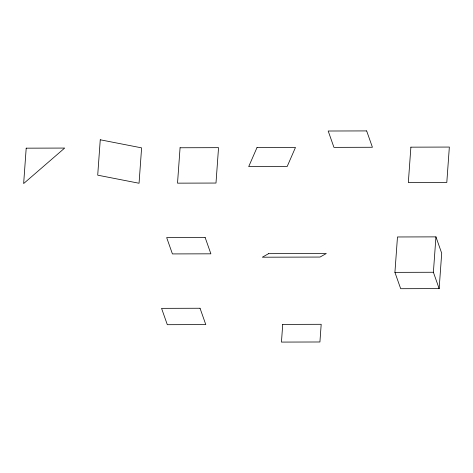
<?xml version="1.0" encoding="UTF-8"?>
<svg xmlns="http://www.w3.org/2000/svg" width="473" height="473" viewBox="0 0 473 473"><rect width="100%" height="100%" fill="white"/><g stroke="black" fill="none" stroke-linecap="round" stroke-linejoin="round"><path stroke-width="0.71" d="M394.925 272.359L397.474 236.973L435.94 236.872L441.699 253.221L439.151 288.607L400.678 288.707L394.925 272.359L433.392 272.259L439.151 288.607M433.392 272.259L435.94 236.872M26.198 148.167L23.65 183.554L64.671 148.067L26.198 148.167M100.258 139.789L97.71 175.176L139.056 183.252L141.604 147.866L100.258 139.789M180.071 147.765L177.523 183.152L215.99 183.051L218.544 147.665L180.071 147.765M282.724 324.395L281.453 342.085L319.919 341.985L321.191 324.295L282.724 324.395M410.883 147.162L408.329 182.548L446.802 182.448L449.35 147.062L410.883 147.162M257.01 147.564L248.703 166.602L287.17 166.502L295.477 147.464L257.01 147.564M268.593 253.67L262.332 257.206L320.032 257.058L326.293 253.522L268.593 253.67M366.658 130.915L328.191 131.015L333.944 147.363L372.417 147.263L366.658 130.915M205.134 237.476L166.667 237.576L172.42 253.924L210.887 253.824L205.134 237.476M200.032 308.248L161.565 308.349L167.318 324.697L205.79 324.596L200.032 308.248"/></g></svg>
